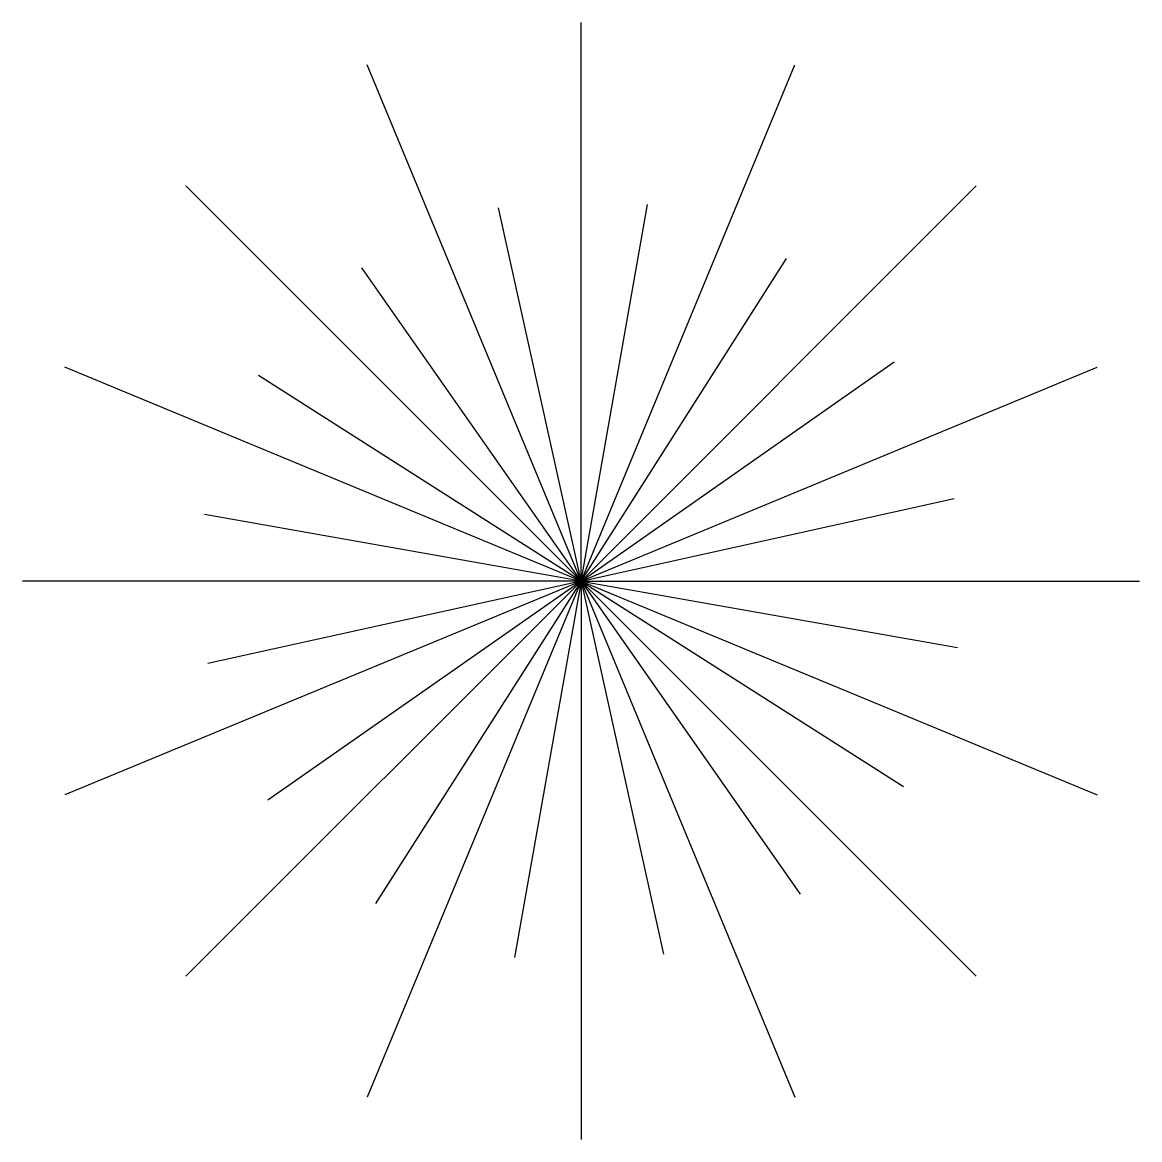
# Model space of a CAD drawing. Extents: x 3.875 to 4.125, y 13.875 to 14.125.
import ezdxf

# ---------------------------------------------------------------- set-up
doc = ezdxf.new("R2010")
doc.units = 0
doc.layers.get('0').update_dxf_attribs({"color": 24, "linetype": 'CONTINUOUS'})

msp = doc.modelspace()

# ---------------------------------------------------------------- linework, layer by layer
at = {"color": 0}
for q in [(4, 14.125), (3.95216, 14.11548), (4.04784, 14.11548), (3.91161, 14.08839), (4.08839, 14.08839), (3.98151, 14.08353), (4.01489, 14.08424), (3.95096, 14.0701), (4.04599, 14.07214), (3.88452, 14.04784), (4.0701, 14.04904), (4.11548, 14.04784), (3.92786, 14.04599), (4.08353, 14.01849), (3.91576, 14.01489), (3.875, 14), (3.88452, 13.95216), (3.91161, 13.91161), (3.91647, 13.98151), (3.9299, 13.95096), (3.95216, 13.88452), (3.95401, 13.92786), (3.98511, 13.91576), (4.125, 14), (4, 13.875), (4.04784, 13.88452), (4.08839, 13.91161), (4.11548, 13.95216), (4.08424, 13.98511), (4.01849, 13.91647), (4.04904, 13.9299), (4.07214, 13.95401)]:
    msp.add_line((4, 14), q, dxfattribs=at)

doc.saveas('drawing.dxf')
